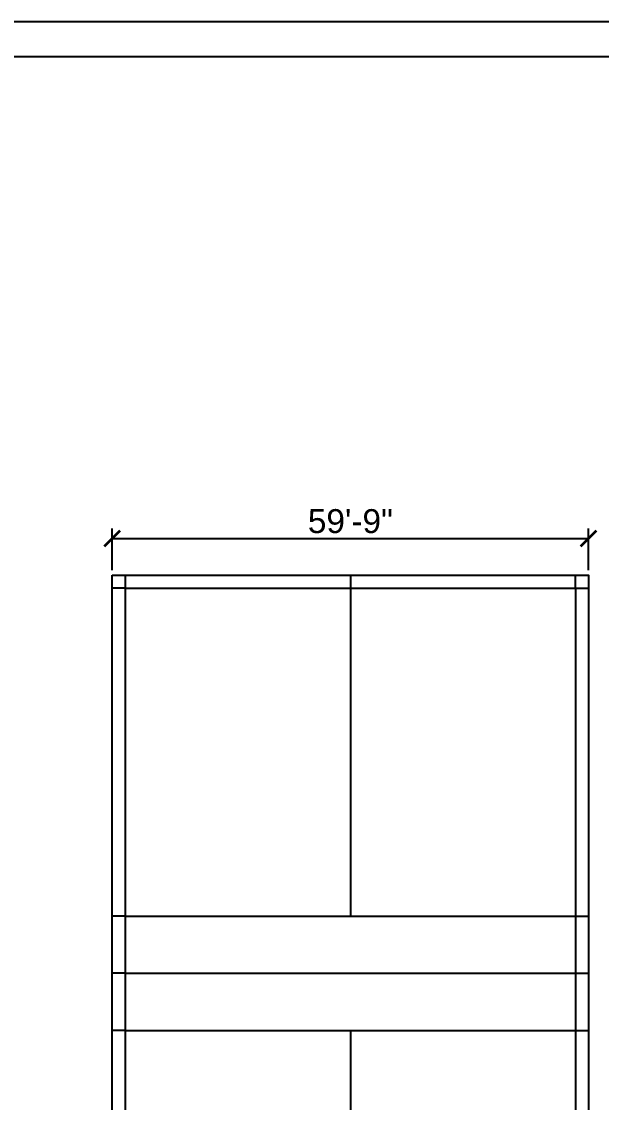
# Model space of a CAD drawing. Header units: inches. Extents: x -24938 to -15053, y -9405 to -790.
# Drawn here: x -23437 to -22564, y -2417 to -790 of the extents above; entities that cross this region are included whole.
import ezdxf

# ---------------------------------------------------------------- set-up
doc = ezdxf.new("R2010")
doc.units = ezdxf.units.IN
doc.layers.add('dimension', color=10, linetype='Continuous')
doc.layers.add('steel', color=90, linetype='Continuous')
doc.styles.get("Standard").update_dxf_attribs({"font": 'arial.ttf', "height": 36})
doc.dimstyles.new('ISO-25', dxfattribs={"dimscale": 12, "dimtxt": 2.5, "dimasz": 2, "dimexe": 1.25, "dimexo": 0.625, "dimtad": 1, "dimdec": 0, "dimlunit": 4, "dimtxsty": 'Standard', "dimblk": 'ARCHTICK', "dimcen": 2.5, "dimadec": 0, "dimazin": 0, "dimtfac": 1, "dimtdec": 0, "dimtmove": 0, "dimatfit": 3, "dimldrblk": 'ARCHTICK', "dimfxl": 1, "dimarcsym": 0})

# ---------------------------------------------------------------- blocks, each defined once
blk = doc.blocks.new('_ArchTick')
at = {"color": 0, "linetype": 'ByBlock', "const_width": 0.15}
blk.add_lwpolyline([(-0.5, -0.5), (0.5, 0.5)], dxfattribs=at)
blk = doc.blocks.new('*D27')
at = {"layer": 'Defpoints', "color": 0, "transparency": 16777216}
for p in [(-22583.1, -1568.3), (-23300.2, -1623.5), (-22583.1, -1623.5)]:
    blk.add_point(p, dxfattribs=at)
at = {"layer": 'dimension', "color": 0, "lineweight": -2, "transparency": 16777216}
for p, q in [((-23300.2, -1616), (-23300.2, -1553.3)), ((-22583.1, -1616), (-22583.1, -1553.3)), ((-23300.2, -1568.3), (-22583.1, -1568.3))]:
    blk.add_line(p, q, dxfattribs=at)
at = {"layer": 'dimension', "color": 0, "lineweight": -2, "transparency": 16777216, "xscale": 24, "yscale": 24, "zscale": 24, "rotation": 180}
blk.add_blockref('_ArchTick', (-23300.2, -1568.3), dxfattribs=at)
at = {"layer": 'dimension', "color": 0, "lineweight": -2, "transparency": 16777216, "xscale": 24, "yscale": 24, "zscale": 24}
blk.add_blockref('_ArchTick', (-22583.1, -1568.3), dxfattribs=at)
at = {"layer": 'dimension', "color": 0, "transparency": 16777216, "insert": (-22941.6, -1542.4), "char_height": 36, "attachment_point": 5}
blk.add_mtext('59\'-9"', dxfattribs=at)

msp = doc.modelspace()

# ---------------------------------------------------------------- linework, layer by layer
at = {"linetype": 'ByBlock'}
msp.add_lwpolyline([(-24938.1, -790.3), (-15052.9, -790.3), (-15052.9, -9404.8), (-24938.1, -9404.8)], close=True, dxfattribs=at)
msp.add_lwpolyline([(-24885.4, -7370.3), (-24885.4, -853.6, -0.414214), (-24874.8, -843), (-15116.2, -843, -0.414214), (-15105.7, -853.6), (-15105.7, -7370.3, -0.414214), (-15116.2, -7380.8), (-24874.8, -7380.8, -0.414214)], format="xyb", close=True, dxfattribs=at)
at = {"layer": 'Defpoints'}
for p, q in [((-23280.3, -1643.3), (-23280.3, -1623.5)), ((-22941.6, -1623.5), (-22941.6, -2136.8)), ((-22602.9, -1643.3), (-22602.9, -1623.5)), ((-23280.3, -1643.3), (-23300.2, -1643.3)), ((-22602.9, -1643.3), (-22583.1, -1643.3)), ((-23280.3, -2136.8), (-23300.2, -2136.8)), ((-23280.3, -2136.8), (-22602.9, -2136.8)), ((-22602.9, -2136.8), (-22583.1, -2136.8)), ((-23280.3, -2308.7), (-23300.2, -2308.7)), ((-23280.3, -2308.7), (-22602.9, -2308.7)), ((-22941.6, -2308.7), (-22941.6, -2822)), ((-22602.9, -2308.7), (-22583.1, -2308.7))]:
    msp.add_line(p, q, dxfattribs=at)
for points in [[(-23300.2, -1623.5), (-22583.1, -1623.5), (-22583.1, -2822), (-23300.2, -2822)], [(-23280.3, -1643.3), (-22602.9, -1643.3), (-22602.9, -2802.2), (-23280.3, -2802.2)]]:
    msp.add_lwpolyline(points, close=True, dxfattribs=at)
at = {"layer": 'steel'}
for p, q in [((-23280.3, -2222.8), (-23300.2, -2222.8)), ((-23280.3, -2222.8), (-22602.9, -2222.8)), ((-22602.9, -2222.8), (-22583.1, -2222.8))]:
    msp.add_line(p, q, dxfattribs=at)

# ---------------------------------------------------------------- dimensions: what is measured, and where the dimension line sits
at = {"layer": 'dimension'}
dim = msp.add_linear_dim(base=(-22583.1, -1568.3), p1=(-23300.2, -1623.5), p2=(-22583.1, -1623.5), dimstyle='ISO-25', dxfattribs=at)
dim.commit()
dim.dimension.update_dxf_attribs({"geometry": '*D27', "text_midpoint": (-22941.6, -1542.4)})

doc.saveas('drawing.dxf')
